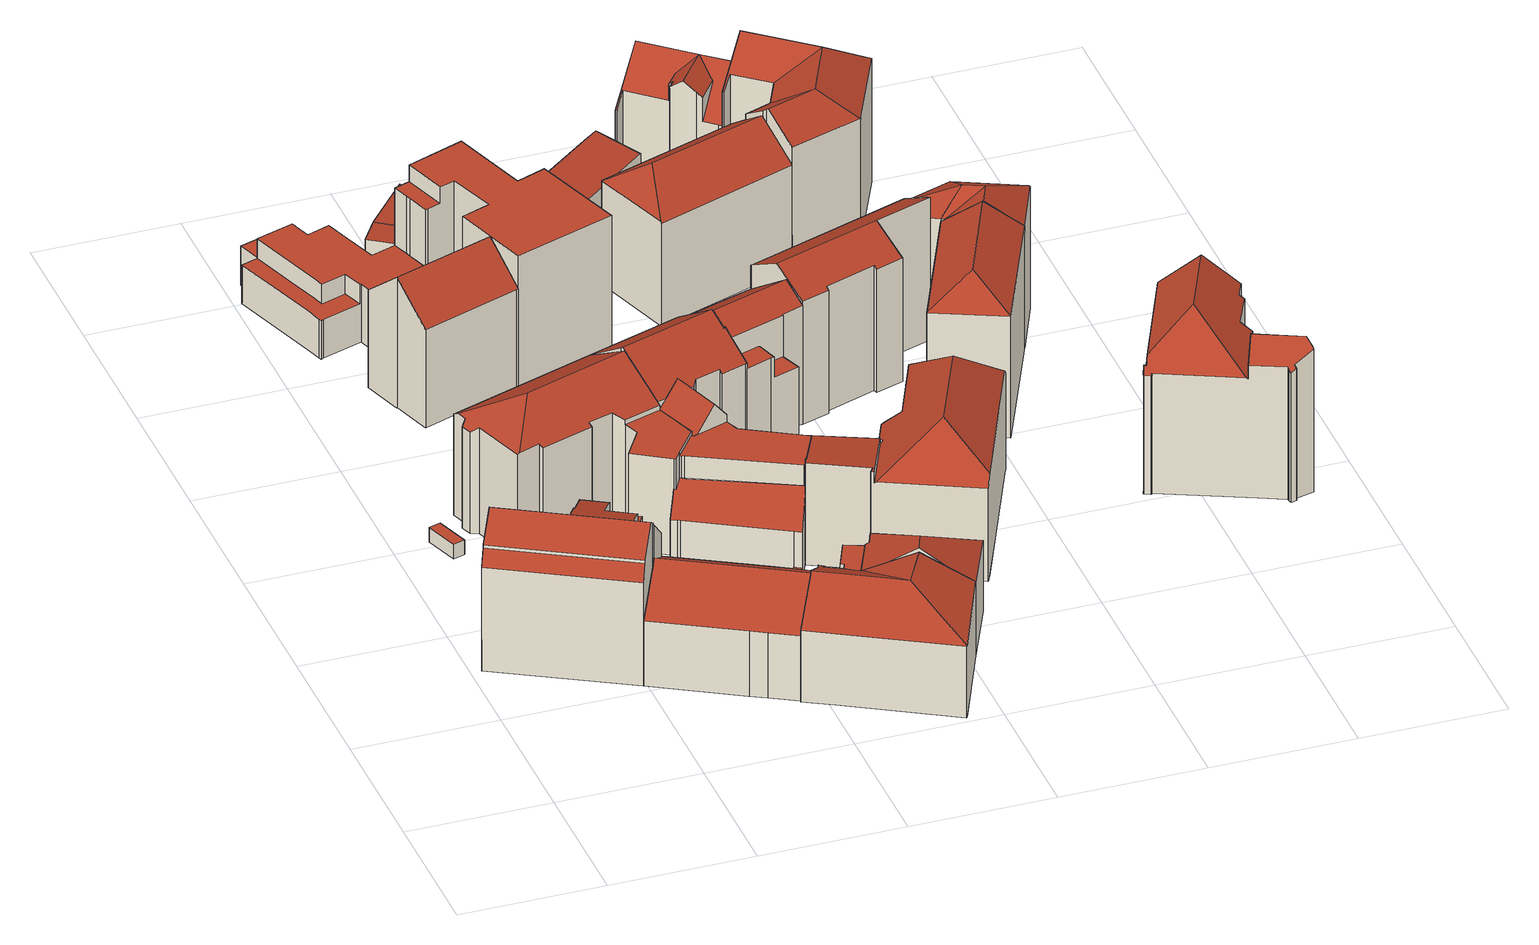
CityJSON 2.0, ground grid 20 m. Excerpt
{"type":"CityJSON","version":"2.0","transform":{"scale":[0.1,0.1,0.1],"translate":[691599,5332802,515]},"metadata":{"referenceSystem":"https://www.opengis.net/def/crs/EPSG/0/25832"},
"CityObjects":{
"building1":{"type":"Building","attributes":{"Gemeindeschluessel":"09162000","HoeheDach":"536.660","HoeheGrund":"515.788","Methode":"2000","NiedrigsteTraufeDesGebaeudes":"530.330","Geometrietyp2DReferenz":"3000","function":"31001_1000","roofType":"3100","measuredHeight":20.87,"storeysAboveGround":4},"geometry":[{"type":"MultiSurface","lod":"2","boundaries":[[[0,1,2,3]],[[0,3,4,5,6,7,8,9,10,11,12,13,14,15,16,17,18,19]],[[20,21,22,23,24,25,26,27,28,29]],[[17,30,31,18]],[[32,33,34,35]],[[36,37,38,39]],[[18,31,40,19]],[[7,41,42,8]],[[43,44,14]],[[12,11,27,26,34,33]],[[35,25,24,32]],[[16,45,30,17]],[[0,19,40,46,37,36,1]],[[20,29,47]],[[15,48,45,16]],[[20,47,49,42,41,50,51,52,53,46,40,31,30,45,48,44,43,54,21]],[[34,26,25,35]],[[5,51,50,6]],[[4,52,51,5]],[[6,50,41,7]],[[14,13,23,22,54,43]],[[10,28,27,11]],[[1,36,39,2]],[[14,44,48,15]],[[8,42,49,9]],[[13,12,33,32,24,23]],[[10,9,49,47,29,28]],[[53,38,37,46]],[[54,22,21]],[[4,3,2,39,38,53,52]]],"semantics":{"surfaces":[{"type":"WallSurface"},{"type":"GroundSurface"},{"type":"RoofSurface"}],"values":[0,1,2,0,2,0,0,0,0,0,0,0,0,0,0,2,0,0,0,0,0,0,2,0,0,0,0,2,0,0]}}]},
"building2":{"type":"Building","attributes":{"Gemeindeschluessel":"09162000","HoeheDach":"517.930","HoeheGrund":"515.710","Methode":"2000","NiedrigsteTraufeDesGebaeudes":"517.930","Geometrietyp2DReferenz":"3000","function":"31001_2000","roofType":"1000","measuredHeight":2.22},"geometry":[{"type":"MultiSurface","lod":"2","boundaries":[[[55,56,57,58]],[[59,55,58,60]],[[61,56,55,59]],[[61,59,60,62]],[[60,58,57,62]],[[61,62,57,56]]],"semantics":{"surfaces":[{"type":"WallSurface"},{"type":"RoofSurface"},{"type":"GroundSurface"}],"values":[0,1,0,0,0,2]}}]},
"building3":{"type":"Building","attributes":{"Gemeindeschluessel":"09162000","HoeheDach":"530.180","HoeheGrund":"515.801","Methode":"2000","NiedrigsteTraufeDesGebaeudes":"525.487","Geometrietyp2DReferenz":"3000","function":"31001_1000","roofType":"3100","measuredHeight":14.38,"storeysAboveGround":3},"geometry":[{"type":"MultiSurface","lod":"2","boundaries":[[[63,64,65,66]],[[67,68,69,70]],[[71,72,73,74]],[[75,76,77,78]],[[75,79,80,81,76]],[[16,82,83,15]],[[66,65,84,85]],[[0,86,87,19]],[[74,73,88,89]],[[78,77,90,91]],[[75,78,91,92,0,19,18,17,16,15,14,93,63,66,85,94,71,74,89,67,70,95,79]],[[93,96,64,63]],[[18,19,87,97,98]],[[15,83,99,14]],[[17,100,82,16]],[[92,101,86,0]],[[14,99,96,93]],[[101,90,77,76,81,97,87,86]],[[91,90,101,92]],[[99,83,82,100,98,97,81,80,102,69,68,88,73,72,103,84,65,64,96]],[[70,69,102,95]],[[95,102,80,79]],[[89,88,68,67]],[[85,84,103,94]],[[18,98,100,17]],[[94,103,72,71]]],"semantics":{"surfaces":[{"type":"WallSurface"},{"type":"GroundSurface"},{"type":"RoofSurface"}],"values":[0,0,0,0,0,0,0,0,0,0,1,0,0,0,0,0,0,2,0,2,0,0,0,0,0,0]}}]},
"building4":{"type":"Building","attributes":{"Gemeindeschluessel":"09162000","HoeheDach":"535.210","HoeheGrund":"515.630","Methode":"2000","NiedrigsteTraufeDesGebaeudes":"530.140","Geometrietyp2DReferenz":"3000","function":"31001_9998","roofType":"3200","measuredHeight":19.58,"storeysAboveGround":5},"geometry":[{"type":"MultiSurface","lod":"2","boundaries":[[[104,105,106,107]],[[108,109,110,111]],[[112,113,114,115]],[[116,117,118,119,120,121,122,112,115,123,124,125,126,108,111,127,128,129,130,131,104,107,132,133,134,135,136,137]],[[111,110,138,127]],[[130,139,140,131]],[[133,141,142,134]],[[126,125,124,143,144,145]],[[122,146,113,112]],[[118,147,148,119]],[[126,145,109,108]],[[116,149,150,117]],[[151,152,153,136,135,134,142]],[[120,154,155,156,121]],[[152,151,156,155]],[[143,157,114,113,146,156,151,142,141,158,159,144]],[[121,156,146,122]],[[131,140,105,104]],[[137,160,149,116]],[[136,153,160,137]],[[147,150,149,160,153,152,155,154,148]],[[141,133,132,107,106,158]],[[161,159,158,106,105,140,139]],[[119,148,154,120]],[[117,150,147,118]],[[115,114,157,123]],[[123,157,143,124]],[[110,109,145,144,159,161,162,138]],[[127,138,162,128]],[[129,128,162,161,139,130]]],"semantics":{"surfaces":[{"type":"WallSurface"},{"type":"GroundSurface"},{"type":"RoofSurface"}],"values":[0,0,0,1,0,0,0,0,0,0,0,0,0,0,0,2,0,0,0,0,2,0,2,0,0,0,0,2,0,0]}}]},
"building5":{"type":"Building","attributes":{"Gemeindeschluessel":"09162000","HoeheDach":"524.170","HoeheGrund":"515.540","Methode":"2000","NiedrigsteTraufeDesGebaeudes":"521.340","Geometrietyp2DReferenz":"3000","function":"31001_1000","roofType":"1000","measuredHeight":8.63,"storeysAboveGround":3},"geometry":[{"type":"MultiSurface","lod":"2","boundaries":[[[163,164,165,166,167,168,169]],[[170,171,172,173]],[[174,175,176,177,178,179]],[[180,172,171,169,168,181,182,183,184,185,186,187]],[[163,169,171,170]],[[184,183,182,188,189,190,191,185]],[[192,193,194,195]],[[196,197,198,199,200,201,202]],[[186,185,191,198,197,203,204]],[[190,189,188,205,167,166,194,193,206,175,174,179,207,208,209,210,211,212,213,214,199,198,191]],[[215,187,186,204]],[[211,216,217,218,219,220,212]],[[200,221,222,201]],[[223,173,172,180,187,215]],[[224,192,195,165,164,163,170,173,223,215,204,203,197,196,202,225,226,227,218,217,216,228,229,230,231,178,177,176]],[[227,232,219,218]],[[224,206,193,192]],[[200,199,214,221]],[[221,214,213,233]],[[214,221,232,227,226]],[[233,220,219,232,221]],[[233,213,212,220]],[[210,209,229,228,216,211]],[[176,175,206,224]],[[207,179,178,231,230,208]],[[168,167,205,181]],[[226,225,222,221,214]],[[229,209,208,230]],[[195,194,166,165]],[[181,205,188,182]],[[202,201,222,225]]],"semantics":{"surfaces":[{"type":"WallSurface"},{"type":"RoofSurface"},{"type":"GroundSurface"}],"values":[0,0,0,1,0,0,0,0,0,1,0,0,1,0,2,0,0,0,0,0,1,0,0,0,0,0,0,0,0,0,0]}}]},
"building6":{"type":"Building","attributes":{"Gemeindeschluessel":"09162000","HoeheDach":"535.190","HoeheGrund":"515.560","Methode":"1000","NiedrigsteTraufeDesGebaeudes":"530.256","Geometrietyp2DReferenz":"3000","function":"31001_1000","roofType":"3100","measuredHeight":19.63,"storeysAboveGround":5},"geometry":[{"type":"MultiSurface","lod":"2","boundaries":[[[234,235,236,237]],[[238,239,240,241]],[[242,243,235,234]],[[244,245,246,247]],[[248,249,243,242]],[[250,251,245,244]],[[252,237,236,253,251,250]],[[247,246,239,238]],[[249,248,254,241,240,255]],[[236,235,243,249,255,253]],[[242,234,237,252,250,244,247,238,241,254,248]],[[253,255,240,239,246,245,251]]],"semantics":{"surfaces":[{"type":"WallSurface"},{"type":"RoofSurface"},{"type":"GroundSurface"}],"values":[0,0,0,0,0,0,0,0,0,1,2,1]}}]},
"building7":{"type":"Building","attributes":{"Gemeindeschluessel":"09162000","HoeheDach":"519.165","HoeheGrund":"515.730","Methode":"1000","NiedrigsteTraufeDesGebaeudes":"519.165","Geometrietyp2DReferenz":"3000","function":"31001_2000","roofType":"1000","measuredHeight":3.44},"geometry":[{"type":"MultiSurface","lod":"2","boundaries":[[[256,257,258,259]],[[260,261,262,263]],[[260,263,264,265,256,259,266,267]],[[268,269,267,266,259,258]],[[263,262,270,264]],[[265,271,257,256]],[[267,269,261,260]],[[264,270,271,265]],[[270,262,261,269,268,258,257,271]]],"semantics":{"surfaces":[{"type":"WallSurface"},{"type":"GroundSurface"},{"type":"RoofSurface"}],"values":[0,0,1,0,0,0,0,0,2]}}]},
"building8":{"type":"Building","attributes":{"Gemeindeschluessel":"09162000","HoeheDach":"526.645","HoeheGrund":"515.960","Methode":"1000","NiedrigsteTraufeDesGebaeudes":"523.480","Geometrietyp2DReferenz":"3000","function":"31001_1000","roofType":"2100","measuredHeight":10.69,"storeysAboveGround":2},"geometry":[{"type":"MultiSurface","lod":"2","boundaries":[[[272,273,274,275]],[[276,277,278,279,272,275,280,281,282,283,284,285,286,287,288]],[[289,290,287,286,285,291]],[[287,290,292,288]],[[280,293,294,281]],[[282,295,296,283]],[[284,297,291,285]],[[277,298,299,278]],[[279,300,273,272]],[[281,294,295,282]],[[275,274,293,280]],[[301,298,277,276,288,292]],[[278,299,300,279]],[[274,273,300,299,298,301,292,290,289,291,297,296,295,294,293]],[[283,296,297,284]]],"semantics":{"surfaces":[{"type":"WallSurface"},{"type":"GroundSurface"},{"type":"RoofSurface"}],"values":[0,1,0,0,0,0,0,0,0,0,0,0,0,2,0]}}]},
"building9":{"type":"Building","attributes":{"Gemeindeschluessel":"09162000","HoeheDach":"530.510","HoeheGrund":"515.710","Methode":"2000","NiedrigsteTraufeDesGebaeudes":"526.385","Geometrietyp2DReferenz":"3000","function":"31001_9998","roofType":"3100","measuredHeight":14.8,"storeysAboveGround":3},"geometry":[{"type":"MultiSurface","lod":"2","boundaries":[[[302,303,304]],[[305,306,307,308,309,310]],[[311,312,313,314]],[[315,304,303,309,308,316,317,318,319,320]],[[321,322,323,324]],[[324,323,320,319]],[[310,309,303,302]],[[307,306,325,311,314,326,327,328,329,330,321,324,319,318,317,316,308]],[[330,331,322,321]],[[329,332,331,330]],[[325,306,305,333,312,311]],[[313,334,335,327,326,314]],[[336,302,304,315,320,323,322,331,332,337,335,334]],[[327,335,337,328]],[[328,337,332,329]],[[333,305,310,302,336,334,313,312]]],"semantics":{"surfaces":[{"type":"RoofSurface"},{"type":"WallSurface"},{"type":"GroundSurface"}],"values":[0,1,1,1,1,1,0,2,1,1,1,1,0,1,1,0]}}]},
"building10":{"type":"Building","attributes":{"Gemeindeschluessel":"09162000","HoeheDach":"518.187","HoeheGrund":"515.890","Methode":"1000","NiedrigsteTraufeDesGebaeudes":"518.187","Geometrietyp2DReferenz":"3000","function":"31001_2000","roofType":"1000","measuredHeight":2.3},"geometry":[{"type":"MultiSurface","lod":"2","boundaries":[[[338,339,340,341,342,343]],[[339,344,345,346,347,340]],[[348,349,350,351]],[[343,342,349,348]],[[352,353,346,345]],[[351,350,353,352]],[[341,340,347,346,353,350,349,342]],[[344,339,338,343,348,351,352,345]]],"semantics":{"surfaces":[{"type":"WallSurface"},{"type":"RoofSurface"},{"type":"GroundSurface"}],"values":[0,0,0,0,0,0,1,2]}}]},
"building11":{"type":"Building","attributes":{"Gemeindeschluessel":"09162000","HoeheDach":"535.549","HoeheGrund":"515.538","Methode":"2000","NiedrigsteTraufeDesGebaeudes":"528.940","Geometrietyp2DReferenz":"3000","function":"31001_9998","roofType":"3100","measuredHeight":20.01,"storeysAboveGround":5},"geometry":[{"type":"MultiSurface","lod":"2","boundaries":[[[354,355,356,357,358,359,360,361,362,363,364,365,366,367,368,369]],[[370,369,368,371]],[[372,373,141,374,375]],[[376,377,378,373,372,379,380,381,382,383,384,385,386,387,388,389,390,391,392,393,394,395,396,397,370,371,398,399]],[[400,401,402,403,404,405]],[[363,362,401,400]],[[393,358,357,394]],[[372,375,105,379]],[[390,389,402,401,362,361]],[[391,360,359,392]],[[392,359,358,393]],[[384,406,407,385]],[[383,408,406,384]],[[376,409,410,377]],[[382,411,408,383]],[[412,364,363]],[[376,399,366,365,413,409]],[[387,414,415,388]],[[390,361,360,391]],[[395,356,355,396]],[[396,355,354,397]],[[371,368,367,398]],[[378,416,141,373]],[[382,381,417,418,411]],[[398,367,366,399]],[[419,420,421]],[[413,365,364,412]],[[105,375,374,418,417,140]],[[378,377,410,421,420,416]],[[379,105,140,380]],[[410,409,413,412,363,400,405,419,421]],[[404,422,415,414,423,407,406,408,411,418,374,141,416,420,419]],[[354,369,370,397]],[[394,357,356,395]],[[380,140,417,381]],[[403,422,404]],[[404,419,405]],[[389,388,415,422,403,402]],[[386,423,414,387]],[[385,407,423,386]]],"semantics":{"surfaces":[{"type":"RoofSurface"},{"type":"WallSurface"},{"type":"GroundSurface"}],"values":[0,1,1,2,0,1,1,1,1,1,1,1,1,1,1,1,1,1,1,1,1,1,1,1,1,1,1,0,1,1,0,0,1,1,1,1,1,1,1,1]}}]},
"building12":{"type":"Building","attributes":{"Gemeindeschluessel":"09162000","HoeheDach":"518.565","HoeheGrund":"515.449","Methode":"2000","NiedrigsteTraufeDesGebaeudes":"517.987","Geometrietyp2DReferenz":"3000","function":"31001_2463","roofType":"1000","measuredHeight":3.12,"storeysAboveGround":1},"geometry":[{"type":"MultiSurface","lod":"2","boundaries":[[[424,425,426,427]],[[428,429,430,431]],[[430,429,426,425,432]],[[428,431,433,424,427]],[[431,430,432,433]],[[433,432,425,424]],[[427,426,429,428]]],"semantics":{"surfaces":[{"type":"WallSurface"},{"type":"RoofSurface"},{"type":"GroundSurface"}],"values":[0,0,1,2,0,0,0]}}]},
"building13":{"type":"Building","attributes":{"Gemeindeschluessel":"09162000","HoeheDach":"535.300","HoeheGrund":"515.340","Methode":"2000","NiedrigsteTraufeDesGebaeudes":"532.770","Geometrietyp2DReferenz":"3000","function":"31001_1000","roofType":"1000","measuredHeight":19.96,"storeysAboveGround":4},"geometry":[{"type":"MultiSurface","lod":"2","boundaries":[[[434,435,436,437]],[[438,439,435,434]],[[440,441,442,443,439,438]],[[444,445,443,442]],[[446,447,448,449]],[[450,451,452,453]],[[437,436,454,455]],[[456,457,458,459]],[[445,452,451,448,447,454,436,435,439,443]],[[453,452,445,444,460,461]],[[449,448,451,450]],[[462,463,457,456]],[[455,454,447,446]],[[459,458,441,440]],[[458,457,463,460,444,442,441]],[[461,460,463,462]],[[440,438,434,437,455,446,449,450,453,461,462,456,459]]],"semantics":{"surfaces":[{"type":"WallSurface"},{"type":"RoofSurface"},{"type":"GroundSurface"}],"values":[0,0,0,0,0,0,0,0,1,0,0,0,0,0,1,0,2]}}]},
"building14":{"type":"Building","attributes":{"Gemeindeschluessel":"09162000","HoeheDach":"531.090","HoeheGrund":"515.620","Methode":"2000","NiedrigsteTraufeDesGebaeudes":"526.005","Geometrietyp2DReferenz":"3000","function":"31001_1000","roofType":"3200","measuredHeight":15.47,"storeysAboveGround":3},"geometry":[{"type":"MultiSurface","lod":"2","boundaries":[[[464,465,466,467]],[[468,469,470,471,472,473]],[[471,470,465,474]],[[475,476,477,478,479,480]],[[474,465,464,481]],[[466,465,470,469]],[[482,480,479,483]],[[475,484,485,476]],[[476,485,468,473,486,487,477]],[[483,479,478,488]],[[489,490,481,464,467,484,475,480,482]],[[481,490,489,482,483,488,487,486,473,472,471,474]],[[467,466,469,468,485,484]],[[488,478,477,487]]],"semantics":{"surfaces":[{"type":"RoofSurface"},{"type":"WallSurface"},{"type":"GroundSurface"}],"values":[0,1,1,0,1,0,1,1,1,1,1,2,0,1]}}]},
"building15":{"type":"Building","attributes":{"Gemeindeschluessel":"09162000","HoeheDach":"518.565","HoeheGrund":"515.420","Methode":"1000","NiedrigsteTraufeDesGebaeudes":"518.047","Geometrietyp2DReferenz":"3000","function":"31001_2463","roofType":"1000","measuredHeight":3.15},"geometry":[{"type":"MultiSurface","lod":"2","boundaries":[[[426,491,492,493,425]],[[424,494,495,496,427]],[[496,491,426,427]],[[494,493,492,495]],[[424,425,493,494]],[[427,426,425,424]],[[495,492,491,496]]],"semantics":{"surfaces":[{"type":"RoofSurface"},{"type":"GroundSurface"},{"type":"WallSurface"}],"values":[0,1,2,2,2,2,2]}}]},
"building16":{"type":"Building","attributes":{"Gemeindeschluessel":"09162000","HoeheDach":"535.370","HoeheGrund":"515.452","Methode":"2000","NiedrigsteTraufeDesGebaeudes":"526.860","Geometrietyp2DReferenz":"3000","function":"31001_9998","roofType":"3100","measuredHeight":19.92,"storeysAboveGround":6},"geometry":[{"type":"MultiSurface","lod":"2","boundaries":[[[497,498,499,500]],[[501,502,503,504]],[[505,506,507,508,509]],[[510,511,512,513]],[[514,504,503,515,516,517]],[[518,519,520,521,522,523]],[[524,508,507,499,498,512,511,525,526,527]],[[514,517,528,529]],[[530,516,515,531,532,533]],[[497,534,535,513,512,498]],[[505,509,536,537]],[[526,525,538]],[[539,540,535,534]],[[522,537,536,530,533,523]],[[522,521,501,504,514,529,541,538,539,534,497,500,506,505,537]],[[541,527,526,538]],[[532,531,519,518]],[[510,513,535,540]],[[541,529,528,524,527]],[[500,499,507,506]],[[521,520,502,501]],[[530,536,509,508,524,528,517,516]],[[539,538,525,511,510,540]],[[503,502,520,519,531,515]],[[518,523,533,532]]],"semantics":{"surfaces":[{"type":"WallSurface"},{"type":"RoofSurface"},{"type":"GroundSurface"}],"values":[0,0,0,0,0,0,1,0,0,0,0,0,0,0,2,0,0,1,0,0,0,1,0,1,1]}}]},
"building17":{"type":"Building","attributes":{"Gemeindeschluessel":"09162000","HoeheDach":"535.680","HoeheGrund":"515.350","Methode":"2000","NiedrigsteTraufeDesGebaeudes":"528.827","Geometrietyp2DReferenz":"3000","function":"31001_1000","roofType":"3200","measuredHeight":20.33,"storeysAboveGround":4},"geometry":[{"type":"MultiSurface","lod":"2","boundaries":[[[542,543,544,545,546,547]],[[548,549,550,551]],[[552,553,554,555]],[[553,556,557,554]],[[558,559,560,561]],[[557,556,562,544,543]],[[552,563,564,565,566,562,556,553]],[[567,568,563,552,555,569,570,571,572]],[[573,574,559,558]],[[555,554,557,543,542,575,550,549,576,577,578,579,569]],[[572,571,580,581]],[[582,578,577,583]],[[545,544,562,566]],[[581,580,574,573]],[[579,584,570,569]],[[584,579,578,582,585,586,587]],[[588,583,577,576,549,548]],[[561,560,587,586]],[[575,542,547,589,551,550]],[[565,564,563,568,567,572,581,573,558,561,586,585,582,583,588,548,551,589,547,546,545,566]],[[580,571,570,584,587,560,559,574]]],"semantics":{"surfaces":[{"type":"WallSurface"},{"type":"RoofSurface"},{"type":"GroundSurface"}],"values":[0,0,1,1,0,1,0,0,0,1,0,0,0,0,0,0,0,0,0,2,1]}}]},
"building18":{"type":"Building","attributes":{"Gemeindeschluessel":"09162000","HoeheDach":"518.606","HoeheGrund":"515.519","Methode":"2000","NiedrigsteTraufeDesGebaeudes":"518.113","Geometrietyp2DReferenz":"3000","function":"31001_2463","roofType":"1000","measuredHeight":3.09},"geometry":[{"type":"MultiSurface","lod":"2","boundaries":[[[590,591,592,593]],[[594,595,596,597]],[[592,591,596,595]],[[593,592,595,594]],[[594,597,590,593]],[[597,596,591,590]]],"semantics":{"surfaces":[{"type":"WallSurface"},{"type":"RoofSurface"},{"type":"GroundSurface"}],"values":[0,0,1,0,2,0]}}]},
"building19":{"type":"Building","attributes":{"Gemeindeschluessel":"09162000","HoeheDach":"525.631","HoeheGrund":"515.494","Methode":"2000","NiedrigsteTraufeDesGebaeudes":"524.447","Geometrietyp2DReferenz":"3000","function":"31001_1000","roofType":"2100","measuredHeight":10.14,"storeysAboveGround":3},"geometry":[{"type":"MultiSurface","lod":"2","boundaries":[[[598,593,590,599,600,601,602]],[[600,603,604,601]],[[605,604,603,606,607,608,609]],[[599,606,603,600]],[[593,608,607,590]],[[598,609,608,593]],[[602,605,609,598]],[[601,604,605,602]],[[590,607,606,599]]],"semantics":{"surfaces":[{"type":"GroundSurface"},{"type":"WallSurface"},{"type":"RoofSurface"}],"values":[0,1,2,1,1,1,1,1,1]}}]},
"building20":{"type":"Building","attributes":{"Gemeindeschluessel":"09162000","HoeheDach":"535.530","HoeheGrund":"515.459","Methode":"2000","NiedrigsteTraufeDesGebaeudes":"531.036","Geometrietyp2DReferenz":"3000","function":"31001_1000","roofType":"3200","measuredHeight":20.07,"storeysAboveGround":5},"geometry":[{"type":"MultiSurface","lod":"2","boundaries":[[[610,611,612,613,614,615,616]],[[617,615,614,618,619,620]],[[621,620,619,622]],[[623,624,618,614,613]],[[621,625,610,616,617,620]],[[626,612,611,627]],[[616,615,617]],[[622,619,618,624]],[[623,613,612,626]],[[627,611,610,625]],[[621,622,624,623,626,627,625]]],"semantics":{"surfaces":[{"type":"RoofSurface"},{"type":"WallSurface"},{"type":"GroundSurface"}],"values":[0,0,1,1,1,1,0,1,1,1,2]}}]},
"building21":{"type":"Building","attributes":{"Gemeindeschluessel":"09162000","HoeheDach":"536.751","HoeheGrund":"515.284","Methode":"2000","NiedrigsteTraufeDesGebaeudes":"533.807","Geometrietyp2DReferenz":"3000","function":"31001_1000","roofType":"3100","measuredHeight":21.47,"storeysAboveGround":6},"geometry":[{"type":"MultiSurface","lod":"2","boundaries":[[[628,629,630,631]],[[632,633,634,635]],[[636,637,638,639]],[[640,637,636,641]],[[631,630,642,643]],[[644,645,646,647]],[[648,649,645,644]],[[628,631,643,650,632,635,648,644,647,641,636,639]],[[635,634,649,648]],[[643,642,651,650]],[[650,651,633,632]],[[639,638,629,628]],[[640,652,630,629,638,637]],[[647,646,652,640,641]],[[646,645,649,634,633,651,642,630,652]]],"semantics":{"surfaces":[{"type":"WallSurface"},{"type":"GroundSurface"},{"type":"RoofSurface"}],"values":[0,0,0,0,0,0,0,1,0,0,0,0,2,0,2]}}]},
"building22":{"type":"Building","attributes":{"Gemeindeschluessel":"09162000","HoeheDach":"518.800","HoeheGrund":"515.359","Methode":"2000","NiedrigsteTraufeDesGebaeudes":"518.800","Geometrietyp2DReferenz":"3000","function":"31001_2000","roofType":"1000","measuredHeight":3.44},"geometry":[{"type":"MultiSurface","lod":"2","boundaries":[[[653,654,655,656]],[[657,658,659,660]],[[653,656,661,657,660]],[[661,662,658,657]],[[660,659,654,653]],[[659,658,662,655,654]],[[656,655,662,661]]],"semantics":{"surfaces":[{"type":"WallSurface"},{"type":"GroundSurface"},{"type":"RoofSurface"}],"values":[0,0,1,0,0,2,0]}}]},
"building23":{"type":"Building","attributes":{"Gemeindeschluessel":"09162000","HoeheDach":"537.028","HoeheGrund":"515.350","Methode":"1000","NiedrigsteTraufeDesGebaeudes":"533.557","Geometrietyp2DReferenz":"3000","function":"31001_1000","roofType":"3200","measuredHeight":21.68,"storeysAboveGround":6},"geometry":[{"type":"MultiSurface","lod":"2","boundaries":[[[663,664,665,666]],[[667,668,669,670,671]],[[666,672,673,674,675,663]],[[666,665,671,672]],[[665,667,671]],[[668,664,663,675,674,669]],[[673,670,669,674]],[[672,671,670,673]],[[665,664,668,667]]],"semantics":{"surfaces":[{"type":"WallSurface"},{"type":"RoofSurface"},{"type":"GroundSurface"}],"values":[0,1,2,0,1,0,0,0,1]}}]},
"building24":{"type":"Building","attributes":{"Gemeindeschluessel":"09162000","HoeheDach":"532.610","HoeheGrund":"515.180","Methode":"2000","NiedrigsteTraufeDesGebaeudes":"526.361","Geometrietyp2DReferenz":"3000","function":"31001_1000","roofType":"3200","measuredHeight":17.43,"storeysAboveGround":3},"geometry":[{"type":"MultiSurface","lod":"2","boundaries":[[[676,677,678,679,680]],[[681,682,683,684]],[[685,680,679,686,687,688]],[[684,683,678,677]],[[689,690,685,688,691,692]],[[693,694,682,681]],[[695,696,697,698]],[[699,700,701,702,703,704]],[[687,691,688]],[[696,704,703,705,686,706,697]],[[703,702,705]],[[707,686,705,702,701,708]],[[706,694,693,698,697]],[[692,691,687,686,707]],[[686,679,678,683,682,694,706]],[[676,680,685,690]],[[709,689,692,707,708]],[[709,708,701,700]],[[696,695,699,704]],[[676,690,689,709,700,699,695,698,693,681,684,677]]],"semantics":{"surfaces":[{"type":"WallSurface"},{"type":"RoofSurface"},{"type":"GroundSurface"}],"values":[0,0,1,0,0,0,0,0,0,1,0,1,0,1,1,0,0,0,0,2]}}]},
"building25":{"type":"Building","attributes":{"Gemeindeschluessel":"09162000","HoeheDach":"537.190","HoeheGrund":"515.180","Methode":"2000","NiedrigsteTraufeDesGebaeudes":"532.142","Geometrietyp2DReferenz":"3000","function":"31001_9998","roofType":"3100","measuredHeight":22.01,"storeysAboveGround":4},"geometry":[{"type":"MultiSurface","lod":"2","boundaries":[[[710,711,712,713]],[[710,714,715,716,711]],[[717,718,719,720,721,722]],[[723,724,725,726]],[[727,717,722,728]],[[729,730,731,723,726,714,710,713,676,677,732,733]],[[677,676,734,735,736]],[[729,733,718,717,727]],[[726,725,715,714]],[[730,729,727,728,737]],[[731,738,724,723]],[[730,737,738,731]],[[712,711,716,721,735,734]],[[732,719,718,733]],[[732,677,736,720,719]],[[721,720,736,735]],[[738,737,728,722,725,724]],[[713,712,734,676]],[[722,721,716,715,725]]],"semantics":{"surfaces":[{"type":"WallSurface"},{"type":"RoofSurface"},{"type":"GroundSurface"}],"values":[0,0,1,0,1,2,0,0,0,0,0,0,1,0,0,1,1,0,1]}}]},
"building26":{"type":"Building","attributes":{"Gemeindeschluessel":"09162000","HoeheDach":"537.000","HoeheGrund":"515.220","Methode":"2000","NiedrigsteTraufeDesGebaeudes":"533.430","Geometrietyp2DReferenz":"3000","function":"31001_1000","roofType":"3100","measuredHeight":21.78,"storeysAboveGround":6},"geometry":[{"type":"MultiSurface","lod":"2","boundaries":[[[739,740,741,742]],[[743,742,741,744,745]],[[746,747,748,749,750,751]],[[746,751,752,753]],[[744,752,751,750,745]],[[754,755,753,756]],[[743,745,750,749]],[[739,757,758,740]],[[741,740,758,752,744]],[[759,747,746,753,755]],[[760,761,759,755,754]],[[759,761,748,747]],[[756,753,752,758]],[[757,760,754,756,758]],[[761,760,757,739,742,743,749,748]]],"semantics":{"surfaces":[{"type":"WallSurface"},{"type":"RoofSurface"},{"type":"GroundSurface"}],"values":[0,0,0,1,1,1,0,0,1,1,0,0,1,0,2]}}]},
"building27":{"type":"Building","attributes":{"Gemeindeschluessel":"09162000","HoeheDach":"539.230","HoeheGrund":"515.300","Methode":"2000","NiedrigsteTraufeDesGebaeudes":"533.102","Geometrietyp2DReferenz":"3000","function":"31001_1000","roofType":"3200","measuredHeight":23.93,"storeysAboveGround":5},"geometry":[{"type":"MultiSurface","lod":"2","boundaries":[[[762,763,764,765,766,767,768]],[[769,770,771,772]],[[773,774,775,767,766,776,777,778,779,780,770,769]],[[781,782,783,784,785,774,773,786,787]],[[788,789,790,791,792,793]],[[794,795,796,797]],[[785,798,768,767,775,774]],[[792,791,790,799,800,801,783,782,781,787,802,803,804,805,794,797,806,807,808,809,810,811,812,813,765,764,763,814,815,816,817]],[[810,779,778,811]],[[818,816,815,814,763,762,819,820]],[[821,822,803,802,787,786]],[[796,772,771,807,806,797]],[[812,777,776,813]],[[816,818,823,817]],[[790,789,824,799]],[[803,822,825,804]],[[784,826,827,824,789,788,793,823,818,820,828,798,785]],[[799,824,827,800]],[[801,800,827,826,784,783]],[[770,780,809,808,807,771]],[[813,776,766,765]],[[809,780,779,810]],[[828,820,819,762,768,798]],[[811,778,777,812]],[[822,821,786,773,769,772,796,795,829,825]],[[825,829,795,794,805,804]],[[792,817,823,793]]],"semantics":{"surfaces":[{"type":"WallSurface"},{"type":"RoofSurface"},{"type":"GroundSurface"}],"values":[0,1,1,0,0,0,0,2,0,0,0,0,0,0,0,0,1,0,0,0,0,0,1,0,1,0,0]}}]}
},
"vertices":[
[192,204,8],[192,204,163],[12,305,163],[12,305,8],[44,361,8],[70,407,8],[72,411,8],[79,414,8],[83,411,8],[86,410,8],[159,369,8],[177,401,8],[246,362,8],[228,330,8],[250,318,8],[252,317,8],[254,316,8],[255,315,8],[229,270,8],[224,260,8],[136,332,193],[207,292,193],[229,330,180],[228,330,180],[229,332,179],[193,353,179],[210,382,169],[177,401,169],[159,369,180],[158,370,180],[255,315,155],[229,270,201],[229,332,153],[246,362,153],[210,382,153],[193,353,153],[198,215,184],[198,215,189],[18,316,189],[18,316,184],[224,260,211],[79,414,156],[83,411,156],[250,318,156],[250,318,155],[254,316,155],[220,254,217],[158,370,156],[252,317,155],[86,410,156],[72,411,160],[70,407,165],[44,361,211],[40,355,217],[229,330,155],
[81,563,29],[81,563,7],[65,610,7],[65,610,29],[65,558,29],[49,605,29],[65,558,7],[49,605,7],
[264,337,8],[264,337,105],[383,270,105],[383,270,8],[436,235,8],[436,235,107],[433,229,112],[433,229,8],[435,241,8],[435,241,105],[436,240,105],[436,240,8],[401,167,8],[401,167,149],[366,106,106],[366,106,8],[403,172,8],[403,172,151],[403,171,152],[254,316,119],[252,317,119],[405,258,105],[405,258,8],[192,204,106],[224,260,145],[437,239,105],[437,239,8],[330,126,106],[330,126,8],[309,138,8],[261,338,8],[433,241,8],[426,211,8],[261,338,105],[229,269,152],[229,270,151],[250,318,119],[255,315,119],[309,138,106],[426,211,124],[433,241,105],
[304,722,6],[304,722,159],[324,661,198],[324,661,6],[115,604,6],[115,604,164],[104,607,158],[104,607,6],[248,567,6],[248,567,166],[250,561,163],[250,561,6],[339,485,6],[331,474,6],[328,475,6],[279,506,6],[305,547,6],[297,569,6],[283,578,6],[176,536,6],[173,542,6],[143,531,6],[140,530,6],[99,622,6],[106,631,6],[102,644,6],[99,654,6],[303,722,6],[326,655,6],[329,647,6],[345,599,6],[349,586,6],[357,565,6],[370,526,6],[99,622,158],[99,654,158],[303,722,158],[329,647,197],[345,599,166],[173,542,166],[143,531,166],[140,530,164],[283,578,166],[328,475,151],[279,506,151],[339,485,151],[331,474,151],[349,586,158],[349,586,151],[357,565,151],[305,547,151],[297,569,151],[297,569,158],[176,536,163],[326,655,202],[180,605,202],[370,526,151],[102,644,164],[106,631,164],
[65,1047,5],[120,1065,5],[122,1066,5],[122,1066,92],[120,1065,92],[120,1065,63],[65,1047,63],[61,1045,5],[61,1045,63],[60,1049,63],[60,1049,5],[201,1106,92],[211,1075,92],[211,1075,5],[201,1106,5],[199,1112,5],[199,1112,92],[52,1074,63],[110,1093,63],[75,1081,63],[71,1095,63],[43,1177,63],[33,1206,63],[24,1203,63],[10,1198,63],[75,1081,92],[71,1095,92],[43,1177,92],[33,1206,92],[144,1053,5],[144,1053,92],[128,1047,92],[128,1047,5],[34,1207,5],[34,1206,5],[34,1206,92],[34,1207,92],[34,1207,63],[23,1239,63],[23,1239,5],[33,1206,5],[24,1203,5],[110,1093,92],[155,1056,92],[195,1122,92],[191,1135,92],[156,1123,92],[156,1124,92],[140,1170,92],[128,1205,92],[96,1194,92],[86,1224,92],[10,1198,5],[140,1170,5],[128,1205,5],[127,1208,5],[127,1208,63],[128,1205,63],[86,1224,63],[75,1256,63],[52,1074,5],[155,1056,5],[75,1256,5],[86,1224,5],[118,1234,5],[156,1124,5],[156,1123,5],[191,1135,5],[195,1122,5],[118,1234,63],[96,1194,63],
[132,853,6],[132,853,153],[114,908,202],[114,908,6],[235,1010,6],[235,1010,154],[237,1010,154],[237,1010,6],[270,901,6],[270,901,153],[177,991,6],[177,991,153],[235,1011,153],[235,1011,6],[273,902,6],[273,902,153],[95,963,6],[95,963,153],[113,908,6],[113,908,202],[255,957,6],[255,957,202],
[211,1075,7],[211,1075,42],[215,1076,42],[215,1076,7],[235,1010,7],[235,1010,42],[235,1011,42],[235,1011,7],[177,991,7],[155,1056,7],[237,1011,7],[237,1010,7],[237,1011,42],[237,1010,42],[177,991,42],[155,1056,42],
[322,434,10],[322,434,85],[319,435,85],[319,435,10],[480,409,10],[477,402,10],[458,357,10],[448,363,10],[311,440,10],[328,475,10],[331,474,10],[339,485,10],[342,484,10],[345,482,10],[409,449,10],[479,413,10],[481,412,10],[409,449,115],[479,413,116],[345,482,114],[481,412,116],[311,440,85],[328,475,106],[331,474,106],[339,485,114],[342,484,114],[477,402,111],[458,357,85],[448,363,85],[480,409,115],
[514,109,155],[545,166,155],[482,202,119],[550,2,114],[550,2,7],[551,3,7],[608,131,7],[608,131,119],[551,3,114],[366,106,7],[366,106,114],[401,167,152],[401,167,7],[472,207,119],[545,166,7],[482,202,7],[472,207,7],[461,214,7],[461,214,119],[442,232,7],[442,232,116],[439,226,119],[439,226,7],[405,84,7],[403,171,7],[403,172,7],[426,211,7],[433,229,7],[436,236,7],[436,236,116],[433,229,119],[405,84,114],[403,171,155],[403,172,155],[441,150,155],[426,211,130],
[462,313,9],[463,312,9],[463,312,32],[462,313,32],[430,327,32],[430,327,9],[471,329,9],[477,343,9],[477,343,32],[471,329,32],[448,363,9],[448,363,32],[458,357,32],[458,357,9],[456,353,9],[456,353,32],
[481,412,147],[482,411,147],[511,472,147],[510,473,147],[509,474,147],[508,474,147],[506,475,147],[428,519,147],[421,538,147],[377,523,147],[371,521,147],[369,525,147],[339,485,147],[342,484,147],[345,482,147],[479,413,147],[479,413,5],[345,482,5],[324,661,5],[329,647,5],[325,658,205],[324,661,203],[370,526,5],[357,565,5],[345,599,5],[304,722,5],[303,722,5],[438,768,5],[468,681,5],[470,682,5],[484,639,5],[482,638,5],[447,627,5],[445,632,5],[409,620,5],[399,603,5],[428,519,5],[506,475,5],[508,474,5],[509,474,5],[510,473,5],[511,472,5],[482,411,5],[481,412,5],[342,484,5],[339,485,5],[403,532,181],[421,538,158],[399,603,158],[404,612,149],[397,610,158],[379,603,181],[484,639,158],[482,638,158],[470,682,189],[370,526,140],[357,565,140],[468,681,189],[371,521,139],[369,525,139],[445,632,162],[409,620,162],[345,599,163],[438,768,158],[460,703,205],[361,597,158],[347,593,158],[347,593,140],[404,612,158],[447,627,158],
[212,1274,4],[212,1274,36],[259,1250,31],[259,1250,4],[264,1248,4],[264,1248,30],[244,1213,30],[244,1213,4],[189,1240,36],[189,1240,4],
[329,1063,3],[329,1063,203],[370,1078,203],[370,1078,3],[293,1172,3],[293,1172,203],[191,1135,3],[191,1135,178],[213,1143,178],[213,1143,203],[233,1083,178],[233,1083,203],[273,902,3],[273,902,203],[237,1010,203],[237,1010,3],[277,1024,3],[277,1024,203],[254,1090,203],[254,1090,3],[414,949,203],[414,949,3],[201,1106,3],[201,1106,178],[199,1112,178],[199,1112,3],[215,1076,178],[215,1076,3],[211,1075,3],[211,1075,178],
[608,131,112],[652,226,112],[556,192,161],[545,166,161],[514,265,115],[522,285,115],[524,288,112],[524,288,6],[522,285,6],[514,265,6],[652,226,6],[480,203,110],[509,267,110],[483,278,110],[465,237,110],[470,235,110],[461,214,110],[608,131,6],[461,214,6],[470,235,6],[480,203,112],[509,267,112],[509,267,6],[483,278,6],[465,237,6],[480,203,6],[545,166,6],
[312,1309,30],[274,1343,35],[272,1345,36],[272,1345,4],[274,1343,4],[312,1309,4],
[508,792,4],[508,792,153],[548,805,153],[548,805,4],[482,638,4],[482,638,150],[484,639,150],[484,639,4],[582,706,4],[548,804,4],[548,804,153],[571,737,204],[582,706,182],[474,782,147],[474,782,152],[507,793,152],[507,793,147],[470,682,4],[474,669,150],[474,669,181],[470,682,190],[525,653,119],[525,653,150],[521,652,150],[521,652,4],[562,665,4],[562,665,119],[461,701,204],[475,780,153],[475,780,154],[438,768,153],[468,681,190],[468,681,4],[552,694,181],[516,683,150],[516,683,119],[552,694,119],[505,798,4],[505,798,147],[551,695,181],[551,695,4],[475,780,4],[472,787,4],[472,787,147],[438,768,4],
[630,469,159],[674,568,159],[676,572,154],[676,572,4],[674,568,4],[630,469,4],[590,444,4],[590,444,138],[606,480,138],[606,480,4],[681,290,144],[687,301,158],[651,372,207],[555,352,143],[783,515,158],[709,499,207],[481,412,4],[481,412,156],[482,411,156],[482,411,4],[787,523,148],[681,290,4],[687,301,4],[783,515,4],[787,523,4],[552,353,4],[555,352,4],[552,353,141],[552,353,158],[548,355,158],[548,355,4],[477,402,4],[477,402,157],[609,479,141],[593,443,141],[595,442,142],[592,437,142],[590,438,141],[553,363,157],[553,363,4],[592,437,4],[595,442,4],[590,438,147],[590,438,4],[511,472,4],[511,472,148],[593,443,4],[609,479,4],
[488,1260,5],[488,1260,36],[384,1179,36],[384,1179,5],[350,1222,5],[350,1222,31],[454,1303,31],[454,1303,5],
[382,1178,5],[509,1276,5],[510,1274,5],[550,1224,5],[448,1144,5],[510,1274,106],[550,1224,95],[448,1144,94],[509,1276,106],[488,1260,106],[384,1179,106],[382,1178,106],
[489,973,160],[687,1042,161],[670,1089,198],[667,1096,204],[667,1098,205],[501,1042,205],[489,974,161],[450,1088,161],[657,1131,181],[648,1156,161],[450,1089,161],[450,1089,5],[648,1156,5],[667,1096,5],[657,1131,5],[489,973,5],[670,1089,5],[687,1042,5],
[795,839,3],[795,839,215],[797,834,217],[797,834,3],[694,744,3],[694,744,188],[692,749,191],[692,749,3],[548,805,3],[548,805,188],[780,884,188],[780,884,3],[548,804,189],[548,804,3],[716,807,217],[716,807,3],[621,719,3],[621,719,188],[582,706,188],[582,706,3],[620,724,3],[620,724,191],[733,757,3],[733,757,188],[565,756,218],
[510,1274,4],[510,1274,38],[534,1292,38],[534,1292,4],[570,1239,4],[570,1239,38],[550,1224,38],[550,1224,4],[535,1291,4],[535,1291,38],
[903,778,4],[903,778,186],[817,589,186],[817,589,4],[791,658,220],[855,800,220],[854,800,220],[807,822,186],[721,632,186],[721,632,4],[807,822,4],[854,800,4],[855,800,4],
[655,1214,2],[726,1301,2],[726,1301,132],[695,1263,176],[655,1214,120],[701,1322,2],[701,1322,133],[722,1304,132],[722,1304,2],[651,1217,120],[654,1297,176],[660,1263,156],[635,1231,120],[629,1236,2],[651,1217,2],[635,1231,156],[629,1236,162],[620,1390,2],[620,1390,133],[545,1298,2],[545,1298,114],[543,1300,114],[543,1300,2],[558,1314,2],[610,1270,2],[610,1270,162],[605,1274,156],[605,1274,132],[558,1314,132],[622,1296,156],[589,1353,176],[615,1247,176],[601,1259,162],[601,1259,2],
[670,1226,2],[670,1226,186],[657,1212,171],[657,1212,2],[715,1189,2],[715,1189,186],[715,1190,186],[790,1076,187],[791,1077,187],[849,1199,187],[849,1200,187],[782,1195,222],[741,1108,222],[657,1131,2],[657,1131,189],[695,1147,187],[695,1147,2],[687,1042,187],[671,1085,222],[687,1042,2],[670,1089,2],[667,1096,2],[849,1199,2],[791,1077,2],[655,1214,171],[697,1265,222],[726,1301,187],[670,1089,219],[667,1096,213],
[797,834,2],[797,834,186],[795,839,186],[795,839,2],[780,884,2],[780,882,185],[780,884,184],[938,862,187],[940,861,185],[940,861,2],[848,907,2],[848,907,184],[849,906,185],[843,843,220],[870,831,220],[854,800,219],[856,800,220],[812,820,190],[807,822,2],[807,822,190],[903,778,185],[854,800,2],[903,778,2],
[1120,408,201],[1120,408,3],[1082,425,3],[1079,426,3],[1079,426,184],[1082,425,181],[1082,425,201],[1015,459,242],[1061,561,242],[1011,584,198],[943,432,198],[1051,363,183],[1053,362,181],[1067,393,181],[1093,458,184],[1079,465,197],[1102,514,196],[1096,517,202],[1107,541,201],[1051,363,3],[1053,362,3],[1098,342,3],[1098,342,202],[1053,362,202],[942,412,183],[942,412,3],[1107,339,203],[1108,336,201],[1108,336,3],[1107,339,3],[1107,340,3],[1107,340,204],[936,424,3],[936,424,190],[939,423,190],[939,423,3],[1067,393,227],[1100,334,3],[1099,338,3],[1099,340,3],[942,410,3],[941,410,3],[932,414,3],[932,415,3],[943,432,3],[1011,584,3],[1061,561,3],[1107,541,3],[1096,517,3],[1102,514,3],[1079,465,3],[1093,458,3],[1126,382,3],[1131,364,3],[1135,351,3],[1135,347,3],[1135,351,219],[1126,382,217],[1131,364,227],[942,410,181],[941,410,181],[1135,347,217],[1100,334,197],[932,414,181],[1099,340,201],[1099,338,200],[1120,369,227],[932,415,181]
]}
